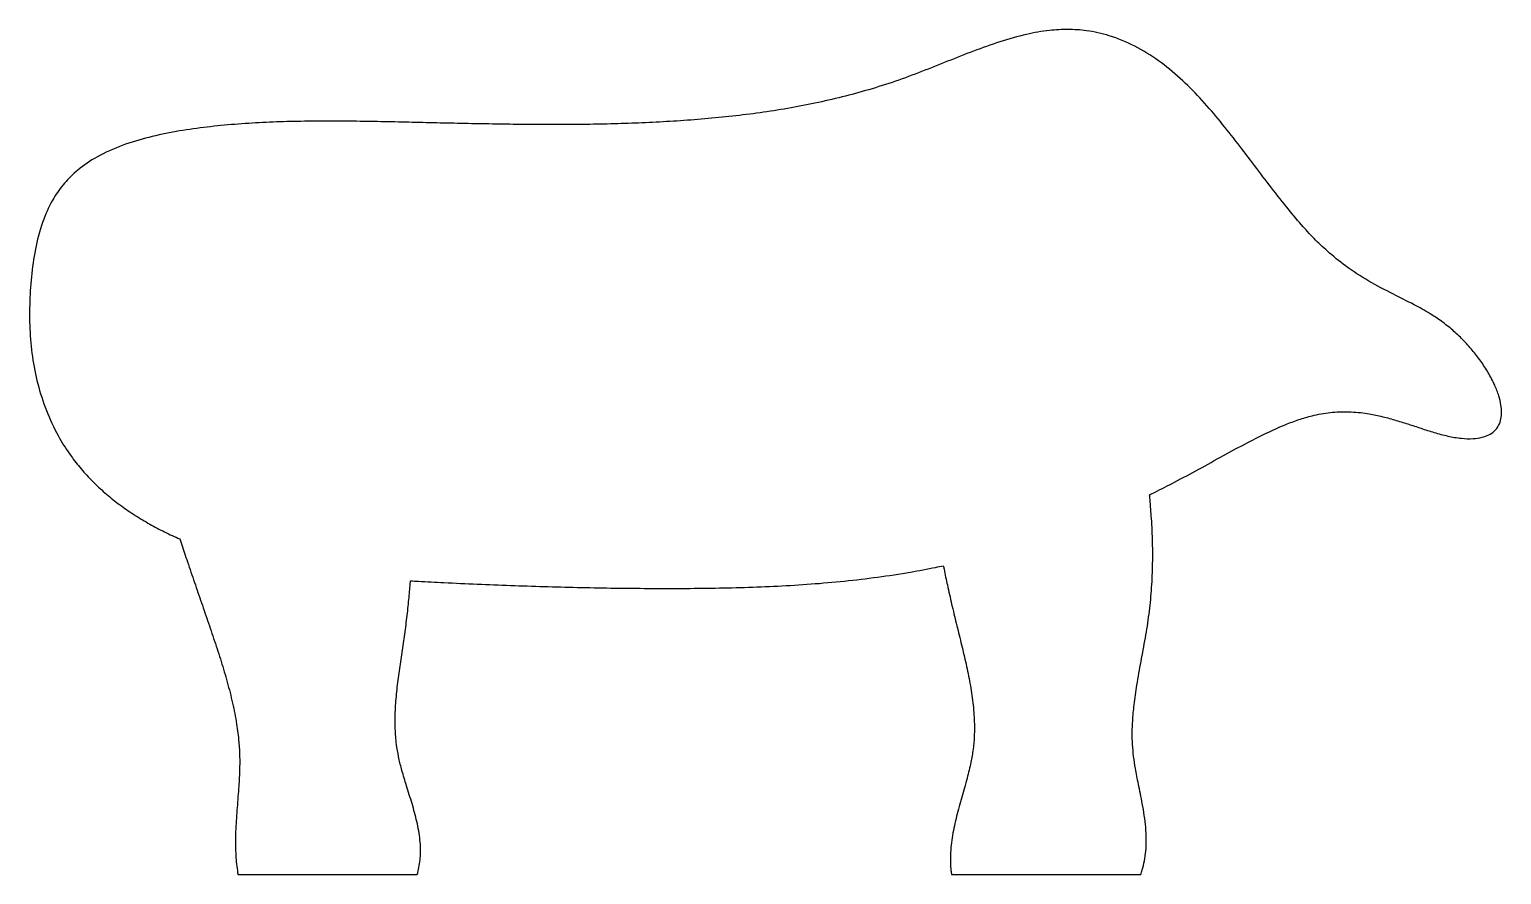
# Model space of a CAD drawing. Header units: millimetres. Extents: x 9 to 240, y 0 to 133.
import ezdxf

# ---------------------------------------------------------------- set-up
doc = ezdxf.new("R2010")
doc.units = ezdxf.units.MM
doc.layers.add('outline', color=7, linetype='Continuous')

msp = doc.modelspace()

# ---------------------------------------------------------------- linework, layer by layer
at = {"layer": 'outline'}
for p, q in [((41.8, 0), (69.91, 0)), ((153.7, 0), (183.38, 0))]:
    msp.add_line(p, q, dxfattribs=at)
for points, knots in [([(184.76, 59.58), (185.05, 59.72), (186.36, 60.36), (188.95, 61.68), (192.52, 63.6), (196.34, 65.72), (199.96, 67.69), (203.21, 69.34), (205.88, 70.52), (208.15, 71.38), (210.47, 72.08), (213.1, 72.55), (216.02, 72.66), (218.68, 72.39), (221.06, 71.91), (223.17, 71.34), (225.26, 70.69), (227.33, 70), (229.41, 69.33), (231.52, 68.75), (233.56, 68.4), (235.38, 68.33), (236.83, 68.52), (237.98, 68.92), (238.89, 69.54), (239.56, 70.43), (239.91, 71.48), (239.99, 72.57), (239.88, 73.78), (239.53, 75.2), (238.87, 76.9), (237.91, 78.73), (236.72, 80.56), (235.38, 82.29), (233.91, 83.91), (232.32, 85.41), (230.61, 86.77), (228.59, 88.11), (226.04, 89.53), (222.77, 91.14), (219.11, 93.04), (215.64, 95.29), (212.82, 97.59), (210.53, 99.77), (208.4, 102.09), (206.07, 104.89), (203.54, 108.15), (200.9, 111.64), (198.26, 115.12), (195.55, 118.54), (192.7, 121.85), (189.61, 124.95), (186.23, 127.72), (182.51, 130.03), (178.69, 131.61), (175.12, 132.41), (171.97, 132.62), (168.81, 132.44), (165.22, 131.8), (161.25, 130.67), (157.14, 129.18), (153.08, 127.57), (149.03, 125.94), (144.93, 124.41), (140.77, 123.09), (136.55, 121.94), (132.29, 120.97), (128, 120.15), (123.68, 119.48), (119.35, 118.94), (115, 118.51), (110.64, 118.19), (106.28, 117.94), (101.91, 117.78), (97.54, 117.68), (93.17, 117.63), (88.8, 117.64), (84.44, 117.68), (80.07, 117.75), (75.7, 117.84), (71.33, 117.94), (66.96, 118.04), (62.59, 118.13), (58.22, 118.19), (53.86, 118.19), (49.49, 118.12), (45.12, 117.95), (40.76, 117.66), (36.42, 117.21), (32.09, 116.59), (27.81, 115.7), (23.62, 114.45), (19.84, 112.77), (16.81, 110.73), (14.54, 108.51), (12.7, 105.94), (11.15, 102.63), (10.05, 98.64), (9.41, 94.31), (9.1, 89.96), (9.1, 85.58), (9.49, 81.23), (10.33, 76.94), (11.67, 72.77), (13.38, 69.09), (14.92, 66.62), (15.78, 65.44), (15.97, 65.18)], [0.0000002, 0.0000002, 0.0000002, 0.0000002, 0.0026372, 0.0120482, 0.0240964, 0.0361446, 0.0481928, 0.0582329, 0.0662651, 0.0722892, 0.0783133, 0.0863454, 0.0943775, 0.1024096, 0.1084337, 0.1144578, 0.1204819, 0.126506, 0.1325301, 0.1385542, 0.1445783, 0.1495984, 0.1536145, 0.1566265, 0.1596386, 0.1626506, 0.1656627, 0.1686747, 0.1716867, 0.1757028, 0.1807229, 0.186747, 0.1927711, 0.1987952, 0.2048193, 0.2108434, 0.2168675, 0.2228916, 0.2309237, 0.2409639, 0.253012, 0.2650602, 0.2751004, 0.2831325, 0.2911647, 0.3012048, 0.313253, 0.3253012, 0.3373494, 0.3493976, 0.3614458, 0.373494, 0.3855422, 0.3975904, 0.4096386, 0.4196787, 0.4277108, 0.435743, 0.4457831, 0.4578313, 0.4698795, 0.4819277, 0.4939759, 0.5060241, 0.5180723, 0.5301205, 0.5421687, 0.5542169, 0.5662651, 0.5783133, 0.5903614, 0.6024096, 0.6144578, 0.626506, 0.6385542, 0.6506024, 0.6626506, 0.6746988, 0.686747, 0.6987952, 0.7108434, 0.7228916, 0.7349398, 0.746988, 0.7590361, 0.7710843, 0.7831325, 0.7951807, 0.8072289, 0.8192771, 0.8313253, 0.8433735, 0.8554217, 0.8654618, 0.873494, 0.8815261, 0.8915663, 0.9036145, 0.9156627, 0.9277108, 0.939759, 0.9518072, 0.9638554, 0.9759036, 0.9879518, 0.9973627, 1, 1, 1, 1]), ([(15.97, 65.18), (16.24, 64.83), (16.78, 64.14), (17.63, 63.13), (18.53, 62.16), (19.46, 61.22), (20.43, 60.32), (21.42, 59.45), (22.45, 58.62), (23.51, 57.82), (24.59, 57.06), (25.69, 56.33), (26.81, 55.64), (27.96, 54.97), (29.12, 54.34), (30.29, 53.74), (31.49, 53.17), (32.29, 52.81), (32.69, 52.64)], [0, 0, 0, 0, 0.0625, 0.125, 0.1875, 0.25, 0.3125, 0.375, 0.4375, 0.5, 0.5625, 0.625, 0.6875, 0.75, 0.8125, 0.875, 0.9375, 1.000002, 1.000002, 1.000002, 1.000002]), ([(183.38, 0), (183.46, 0.24), (183.84, 1.43), (184.3, 3.9), (184.25, 7.42), (183.69, 10.93), (183.05, 13.99), (182.57, 16.45), (182.25, 18.51), (182.08, 20.38), (182.03, 22.26), (182.11, 24.35), (182.34, 26.84), (182.78, 29.94), (183.42, 33.43), (184.12, 37.12), (184.72, 40.83), (185.09, 44.57), (185.27, 48.33), (185.26, 52.08), (185.1, 55.59), (184.9, 58.08), (184.79, 59.33), (184.76, 59.58)], [0, 0, 0, 0, 0.012515, 0.0625, 0.125, 0.1875, 0.239583, 0.28125, 0.3125, 0.34375, 0.375, 0.40625, 0.447917, 0.5, 0.5625, 0.625, 0.6875, 0.75, 0.8125, 0.875, 0.9375, 0.987486, 1.000004, 1.000004, 1.000004, 1.000004]), ([(32.69, 52.64), (32.76, 52.44), (33.11, 51.37), (33.82, 49.23), (34.84, 46.23), (35.94, 43.03), (37.04, 39.84), (38.13, 36.64), (39.18, 33.42), (40.14, 30.19), (40.98, 26.91), (41.6, 23.78), (41.95, 20.98), (42.09, 18.54), (42.06, 16.1), (41.9, 13.29), (41.63, 10.11), (41.4, 6.74), (41.39, 3.57), (41.59, 1.32), (41.77, 0.21), (41.8, 0)], [0.000001, 0.000001, 0.000001, 0.000001, 0.0115867, 0.0625, 0.125, 0.1875, 0.25, 0.3125, 0.375, 0.4375, 0.5, 0.5625, 0.6145833, 0.65625, 0.6979167, 0.75, 0.8125, 0.875, 0.9375, 0.9884133, 1, 1, 1, 1]), ([(68.87, 46.07), (69.28, 46.05), (71.02, 45.96), (74.51, 45.78), (79.33, 45.56), (84.56, 45.35), (89.8, 45.18), (95.04, 45.04), (100.27, 44.94), (105.51, 44.89), (110.75, 44.88), (115.99, 44.92), (121.23, 45.03), (126.46, 45.24), (131.69, 45.56), (136.91, 46.01), (142.11, 46.63), (146.88, 47.36), (150.31, 48), (152.02, 48.36), (152.42, 48.44)], [-0.000001, -0.000001, -0.000001, -0.000001, 0.014868, 0.0625, 0.125, 0.1875, 0.25, 0.3125, 0.375, 0.4375, 0.5, 0.5625, 0.625, 0.6875, 0.75, 0.8125, 0.875, 0.9375, 0.985133, 1, 1, 1, 1]), ([(152.42, 48.44), (152.46, 48.27), (152.66, 47.26), (153.08, 45.25), (153.72, 42.41), (154.44, 39.41), (155.19, 36.41), (155.92, 33.41), (156.55, 30.39), (157.04, 27.34), (157.3, 24.44), (157.3, 21.86), (157.11, 19.64), (156.73, 17.44), (156.13, 14.94), (155.32, 12.14), (154.48, 9.17), (153.8, 6.15), (153.47, 3.29), (153.54, 1.23), (153.67, 0.21), (153.7, 0)], [-0.000002, -0.000002, -0.000002, -0.000002, 0.01071, 0.0625, 0.125, 0.1875, 0.25, 0.3125, 0.375, 0.4375, 0.5, 0.552083, 0.59375, 0.635417, 0.6875, 0.75, 0.8125, 0.875, 0.9375, 0.987265, 1, 1, 1, 1]), ([(69.91, 0), (69.97, 0.18), (70.22, 1.13), (70.5, 3.06), (70.38, 5.8), (69.81, 8.67), (69.01, 11.48), (68.16, 14.11), (67.47, 16.44), (66.97, 18.49), (66.62, 20.58), (66.43, 23.01), (66.45, 25.77), (66.69, 28.68), (67.05, 31.58), (67.49, 34.47), (67.93, 37.36), (68.3, 40.26), (68.6, 43.01), (68.77, 44.95), (68.85, 45.92), (68.87, 46.07)], [0, 0, 0, 0, 0.0122781, 0.0625, 0.125, 0.1875, 0.25, 0.3125, 0.3645833, 0.40625, 0.4479167, 0.5, 0.5625, 0.625, 0.6875, 0.75, 0.8125, 0.875, 0.9375, 0.9898609, 0.9999975, 0.9999975, 0.9999975, 0.9999975])]:
    msp.add_open_spline(points, degree=3, knots=knots, dxfattribs=at)

doc.saveas('drawing.dxf')
